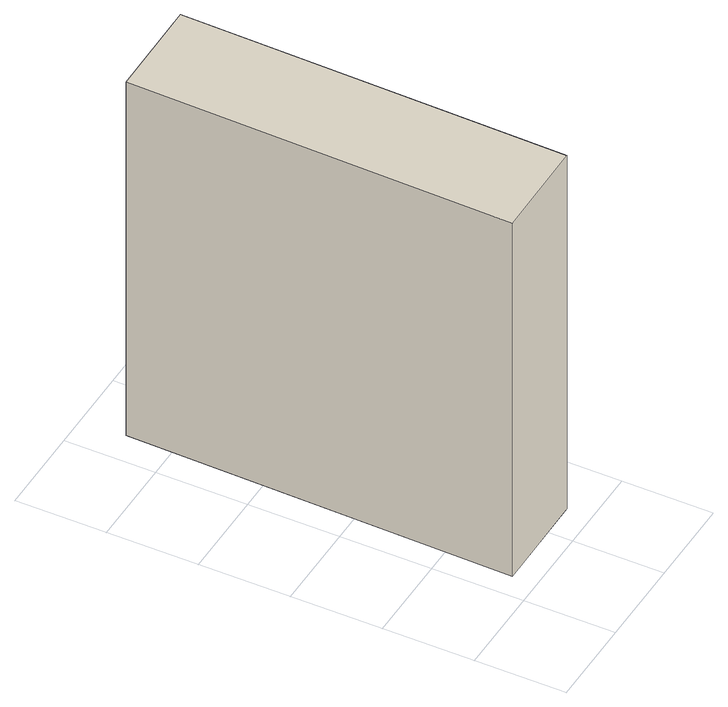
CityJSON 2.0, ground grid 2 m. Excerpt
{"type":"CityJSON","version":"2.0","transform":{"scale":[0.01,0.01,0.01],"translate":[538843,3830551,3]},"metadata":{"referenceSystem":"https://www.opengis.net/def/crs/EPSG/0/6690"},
"CityObjects":{
"building1":{"type":"Building","attributes":{"計測周辺長":21.51,"1/2500図郭":92,"区名":"住之江区","町丁目名称":"南港南３丁目","街区番号":11,"class":"3003","usage":"431","measuredHeight":8.9,"storeysAboveGround":1,"BuildingDetailAttribute.buildingRoofEdgeArea":19.12,"BuildingDetailAttribute.buildingStructureType":"610","BuildingDetailAttribute.buildingStructureOrgType":"2","BuildingDetailAttribute.detailedUsage":"1720","BuildingDetailAttribute.specifiedBuildingCoverageRate":0.6,"BuildingDetailAttribute.surveyYear":2017,"BuildingHighTideRiskAttribute.description":"1","BuildingHighTideRiskAttribute.rank":"2","BuildingHighTideRiskAttribute.depth":1.93,"BuildingIDAttribute.prefecture":"27","BuildingIDAttribute.city":"27125"},"geometry":[{"type":"Solid","lod":"1","boundaries":[[[[0,1,2,3]],[[2,4,5,3]],[[1,6,4,2]],[[0,7,6,1]],[[3,5,7,0]],[[4,6,7,5]]]]}]}
},
"vertices":[
[279,55,61],[54,53,61],[71,903,61],[296,905,61],[71,903,955],[296,905,955],[54,53,955],[279,55,955]
]}
